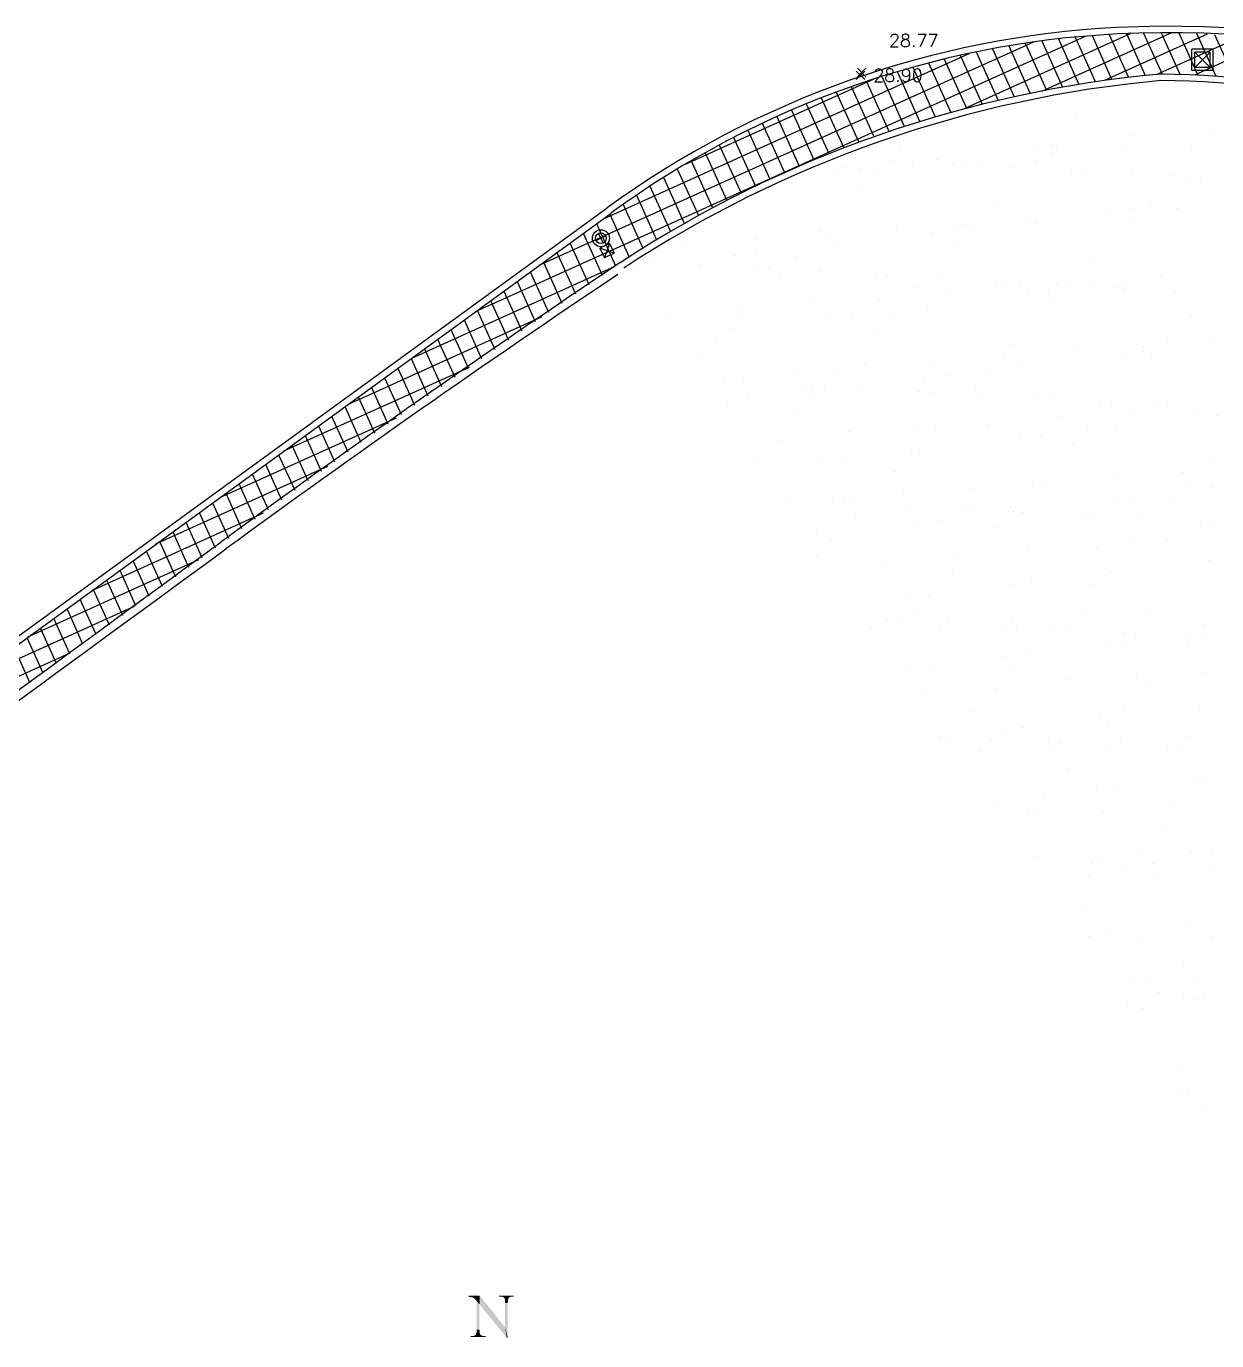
# Model space of a CAD drawing. Extents: x 472821 to 473123, y 4383028 to 4383224.
# Drawn here: x 473018.99 to 473046.84, y 4383120.25 to 4383151 of the extents above; entities that cross this region are included whole.
import ezdxf

# ---------------------------------------------------------------- set-up
doc = ezdxf.new("R2010")
doc.units = 0
doc.header["$MEASUREMENT"] = 0
doc.header["$PDMODE"] = 3
doc.header["$PDSIZE"] = 0.1
doc.layers.get('0').update_dxf_attribs({"linetype": 'CONTINUOUS'})
for name, color, linetype in [('ACERA', 30, 'CONTINUOUS'), ('ELEMENTOSSFM', 7, 'CONTINUOUS'), ('muros', 5, 'CONTINUOUS'), ('PUNTOS-TEXTO', 7, 'CONTINUOUS'), ('TIERRA', 17, 'CONTINUOUS'), ('Z', 1, 'CONTINUOUS')]:
    doc.layers.add(name, color=color, linetype=linetype)
doc.styles.get("Standard").update_dxf_attribs({"font": 'simplex.shx'})

# ---------------------------------------------------------------- blocks, each defined once
blk = doc.blocks.new('REGISTRO')
for p, q in [((0.25, 0.25), (-0.25, -0.25)), ((-0.25, 0.25), (0.25, -0.25)), ((-0.25, 0.25), (-0.25, -0.25)), ((-0.25, 0.25), (0.25, 0.25)), ((0.25, 0.25), (0.25, -0.25)), ((-0.25, -0.25), (0.25, -0.25))]:
    blk.add_line(p, q)
blk = doc.blocks.new('FAROLA')
for p, q in [((-0.125, 0), (0.125, 0)), ((0, -0.125), (0, 0.125))]:
    blk.add_line(p, q)
for radius in [0.2, 0.125]:
    blk.add_circle((0, 0), radius)
blk = doc.blocks.new('arq50x50')
for p, q in [((-0.25, -0.25), (-0.25, 0.25)), ((0.25, 0.25), (-0.25, 0.25)), ((-0.179, -0.179), (-0.179, 0.179)), ((0.179, 0.179), (-0.179, 0.179)), ((0.179, -0.179), (-0.179, 0.179)), ((-0.179, -0.179), (0.179, 0.179)), ((0.179, -0.179), (0.179, 0.179)), ((0.25, -0.25), (0.25, 0.25)), ((0.25, -0.25), (-0.25, -0.25)), ((0.179, -0.179), (-0.179, -0.179))]:
    blk.add_line(p, q)

msp = doc.modelspace()

# ---------------------------------------------------------------- linework, layer by layer
for points in [[(473029.6, 4383121.308, 80.775), (473029.342, 4383121.28, 80.775), (473029.379, 4383121.278, 80.775)], [(473029.342, 4383121.28, 80.775), (473029.6, 4383121.308, 80.775), (473029.342, 4383121.308, 80.775)], [(473029.6, 4383121.308, 80.775), (473029.379, 4383121.278, 80.775), (473029.405, 4383121.273, 80.775)], [(473029.6, 4383121.308, 80.775), (473029.405, 4383121.273, 80.775), (473029.442, 4383121.26, 80.775)], [(473029.6, 4383121.308, 80.775), (473029.442, 4383121.26, 80.775), (473029.468, 4383121.245, 80.775)], [(473029.6, 4383121.308, 80.775), (473029.468, 4383121.245, 80.775), (473029.495, 4383121.221, 80.775)], [(473029.6, 4383121.308, 80.775), (473029.495, 4383121.221, 80.775), (473029.532, 4383121.181, 80.775)], [(473029.6, 4383121.308, 80.775), (473029.532, 4383121.181, 80.775), (473029.595, 4383121.104, 80.775)], [(473029.532, 4383121.181, 80.775), (473029.532, 4383120.513, 80.775), (473029.595, 4383121.104, 80.775)], [(473029.595, 4383121.104, 80.775), (473029.532, 4383120.513, 80.775), (473029.595, 4383120.513, 80.775)], [(473029.6, 4383121.308, 80.775), (473029.595, 4383121.104, 80.775), (473030.194, 4383120.569, 80.775)], [(473029.595, 4383121.104, 80.775), (473030.231, 4383120.328, 80.775), (473030.194, 4383120.569, 80.775)], [(473030.053, 4383121.308, 80.775), (473030.053, 4383121.287, 80.775), (473030.363, 4383121.287, 80.775)], [(473030.053, 4383121.308, 80.775), (473030.363, 4383121.287, 80.775), (473030.398, 4383121.287, 80.775)], [(473030.398, 4383121.287, 80.775), (473030.398, 4383121.308, 80.775), (473030.053, 4383121.308, 80.775)], [(473030.363, 4383121.287, 80.775), (473030.053, 4383121.287, 80.775), (473030.087, 4383121.287, 80.775)], [(473030.363, 4383121.287, 80.775), (473030.087, 4383121.287, 80.775), (473030.333, 4383121.284, 80.775)], [(473030.087, 4383121.287, 80.775), (473030.115, 4383121.285, 80.775), (473030.333, 4383121.284, 80.775)], [(473030.115, 4383121.285, 80.775), (473030.138, 4383121.279, 80.775), (473030.333, 4383121.284, 80.775)], [(473030.333, 4383121.284, 80.775), (473030.138, 4383121.279, 80.775), (473030.309, 4383121.277, 80.775)], [(473030.138, 4383121.279, 80.775), (473030.157, 4383121.269, 80.775), (473030.309, 4383121.277, 80.775)], [(473030.309, 4383121.277, 80.775), (473030.157, 4383121.269, 80.775), (473030.289, 4383121.265, 80.775)], [(473030.157, 4383121.269, 80.775), (473030.173, 4383121.255, 80.775), (473030.289, 4383121.265, 80.775)], [(473030.289, 4383121.265, 80.775), (473030.173, 4383121.255, 80.775), (473030.273, 4383121.248, 80.775)], [(473030.173, 4383121.255, 80.775), (473030.182, 4383121.239, 80.775), (473030.273, 4383121.248, 80.775)], [(473030.273, 4383121.248, 80.775), (473030.182, 4383121.239, 80.775), (473030.261, 4383121.209, 80.775)], [(473030.182, 4383121.239, 80.775), (473030.189, 4383121.215, 80.775), (473030.261, 4383121.209, 80.775)], [(473030.189, 4383121.215, 80.775), (473030.192, 4383121.181, 80.775), (473030.261, 4383121.209, 80.775)], [(473030.261, 4383121.209, 80.775), (473030.192, 4383121.181, 80.775), (473030.257, 4383121.139, 80.775)], [(473030.192, 4383121.181, 80.775), (473030.194, 4383121.139, 80.775), (473030.257, 4383121.139, 80.775)], [(473030.257, 4383121.139, 80.775), (473030.194, 4383121.139, 80.775), (473030.257, 4383120.328, 80.775)], [(473030.194, 4383121.139, 80.775), (473030.194, 4383120.569, 80.775), (473030.257, 4383120.328, 80.775)], [(473029.528, 4383120.443, 80.775), (473029.516, 4383120.404, 80.775), (473029.6, 4383120.437, 80.775)], [(473029.6, 4383120.437, 80.775), (473029.516, 4383120.404, 80.775), (473029.607, 4383120.412, 80.775)], [(473029.607, 4383120.412, 80.775), (473029.516, 4383120.404, 80.775), (473029.615, 4383120.396, 80.775)], [(473029.532, 4383120.513, 80.775), (473029.528, 4383120.443, 80.775), (473029.597, 4383120.471, 80.775)], [(473029.597, 4383120.471, 80.775), (473029.528, 4383120.443, 80.775), (473029.6, 4383120.437, 80.775)], [(473029.595, 4383120.513, 80.775), (473029.532, 4383120.513, 80.775), (473029.597, 4383120.471, 80.775)], [(473030.194, 4383120.569, 80.775), (473030.231, 4383120.328, 80.775), (473030.257, 4383120.328, 80.775)], [(473029.736, 4383120.344, 80.775), (473029.426, 4383120.365, 80.775), (473029.391, 4383120.365, 80.775)], [(473029.391, 4383120.365, 80.775), (473029.391, 4383120.344, 80.775), (473029.736, 4383120.344, 80.775)], [(473029.456, 4383120.367, 80.775), (473029.426, 4383120.365, 80.775), (473029.674, 4383120.367, 80.775)], [(473029.674, 4383120.367, 80.775), (473029.426, 4383120.365, 80.775), (473029.701, 4383120.365, 80.775)], [(473029.426, 4383120.365, 80.775), (473029.736, 4383120.365, 80.775), (473029.701, 4383120.365, 80.775)], [(473029.736, 4383120.365, 80.775), (473029.426, 4383120.365, 80.775), (473029.736, 4383120.344, 80.775)], [(473029.481, 4383120.375, 80.775), (473029.456, 4383120.367, 80.775), (473029.651, 4383120.373, 80.775)], [(473029.651, 4383120.373, 80.775), (473029.456, 4383120.367, 80.775), (473029.674, 4383120.367, 80.775)], [(473029.5, 4383120.386, 80.775), (473029.481, 4383120.375, 80.775), (473029.631, 4383120.383, 80.775)], [(473029.631, 4383120.383, 80.775), (473029.481, 4383120.375, 80.775), (473029.651, 4383120.373, 80.775)], [(473029.516, 4383120.404, 80.775), (473029.5, 4383120.386, 80.775), (473029.615, 4383120.396, 80.775)], [(473029.615, 4383120.396, 80.775), (473029.5, 4383120.386, 80.775), (473029.631, 4383120.383, 80.775)]]:
    msp.add_solid(points)
at = {"layer": 'ACERA', "color": 204}
for p, q in [((473042.753, 4383149.484, -20.163), (473045.775, 4383150.848, -20.163)), ((473032.37, 4383146.031, -20.163), (473042.559, 4383150.631, -20.163)), ((473032.638, 4383145.74, -20.163), (473043.774, 4383150.768, -20.163)), ((473040.888, 4383149.053, -20.163), (473044.827, 4383150.832, -20.163)), ((473042.359, 4383150.602, -20.163), (473042.855, 4383149.504, -20.163)), ((473042.746, 4383150.656, -20.163), (473043.235, 4383149.573, -20.163)), ((473043.136, 4383150.704, -20.163), (473043.617, 4383149.638, -20.163)), ((473043.528, 4383150.746, -20.163), (473043.998, 4383149.705, -20.163)), ((473043.924, 4383150.78, -20.163), (473044.382, 4383149.765, -20.163)), ((473044.241, 4383149.744, -20.163), (473046.624, 4383150.82, -20.163)), ((473044.323, 4383150.807, -20.163), (473044.772, 4383149.813, -20.163)), ((473044.726, 4383150.828, -20.163), (473045.168, 4383149.848, -20.163)), ((473045.131, 4383150.841, -20.163), (473045.566, 4383149.878, -20.163)), ((473045.431, 4383149.87, -20.163), (473047.406, 4383150.762, -20.163)), ((473045.54, 4383150.848, -20.163), (473045.978, 4383149.876, -20.163)), ((473045.951, 4383150.847, -20.163), (473046.393, 4383149.869, -20.163)), ((473046.344, 4383149.871, -20.163), (473048.149, 4383150.686, -20.163)), ((473046.369, 4383150.834, -20.163), (473046.814, 4383149.846, -20.163)), ((473046.791, 4383150.809, -20.163), (473047.243, 4383149.808, -20.163)), ((473032.493, 4383146.498, -20.163), (473041.065, 4383150.368, -20.163)), ((473040.841, 4383150.319, -20.163), (473041.357, 4383149.175, -20.163)), ((473041.216, 4383150.399, -20.163), (473041.728, 4383149.264, -20.163)), ((473041.594, 4383150.473, -20.163), (473042.102, 4383149.349, -20.163)), ((473041.975, 4383150.541, -20.163), (473042.477, 4383149.429, -20.163)), ((473039.368, 4383149.937, -20.163), (473039.889, 4383148.783, -20.163)), ((473039.732, 4383150.041, -20.163), (473040.255, 4383148.882, -20.163)), ((473040.099, 4383150.14, -20.163), (473040.622, 4383148.981, -20.163)), ((473040.468, 4383150.233, -20.163), (473040.989, 4383149.08, -20.163)), ((473034.416, 4383147.777, -20.163), (473038.827, 4383149.769, -20.163)), ((473038.647, 4383149.71, -20.163), (473039.166, 4383148.561, -20.163)), ((473039.006, 4383149.826, -20.163), (473039.525, 4383148.676, -20.163)), ((473037.587, 4383149.325, -20.163), (473038.109, 4383148.168, -20.163)), ((473037.938, 4383149.459, -20.163), (473038.458, 4383148.307, -20.163)), ((473038.291, 4383149.587, -20.163), (473038.81, 4383148.438, -20.163)), ((473036.893, 4383149.039, -20.163), (473037.419, 4383147.873, -20.163)), ((473037.239, 4383149.185, -20.163), (473037.764, 4383148.021, -20.163)), ((473036.21, 4383148.73, -20.163), (473036.731, 4383147.575, -20.163)), ((473036.55, 4383148.887, -20.163), (473037.074, 4383147.726, -20.163)), ((473035.537, 4383148.397, -20.163), (473036.051, 4383147.259, -20.163)), ((473035.872, 4383148.566, -20.163), (473036.39, 4383147.419, -20.163)), ((473035.204, 4383148.222, -20.163), (473035.714, 4383147.094, -20.163)), ((473034.547, 4383147.855, -20.163), (473035.046, 4383146.75, -20.163)), ((473034.875, 4383148.041, -20.163), (473035.379, 4383146.924, -20.163)), ((473034.223, 4383147.662, -20.163), (473034.716, 4383146.571, -20.163)), ((473033.582, 4383147.259, -20.163), (473034.054, 4383146.214, -20.163)), ((473033.901, 4383147.463, -20.163), (473034.383, 4383146.395, -20.163)), ((473033.266, 4383147.048, -20.163), (473033.729, 4383146.023, -20.163)), ((473032.643, 4383146.605, -20.163), (473033.091, 4383145.612, -20.163)), ((473032.954, 4383146.828, -20.163), (473033.408, 4383145.822, -20.163)), ((473032.332, 4383146.382, -20.163), (473032.606, 4383145.775, -20.163)), ((473030.991, 4383145.408, -20.163), (473032.37, 4383146.031, -20.163)), ((473031.712, 4383145.933, -20.163), (473032.151, 4383144.96, -20.163)), ((473032.022, 4383146.158, -20.163), (473032.465, 4383145.177, -20.163)), ((473029.5, 4383144.324, -20.163), (473032.638, 4383145.74, -20.163)), ((473031.402, 4383145.708, -20.163), (473031.838, 4383144.743, -20.163)), ((473032.606, 4383145.775, -20.163), (473032.778, 4383145.394, -20.163)), ((473028.009, 4383143.239, -20.163), (473032.771, 4383145.389, -20.163)), ((473031.093, 4383145.482, -20.163), (473031.524, 4383144.526, -20.163)), ((473030.473, 4383145.032, -20.163), (473030.898, 4383144.091, -20.163)), ((473030.783, 4383145.257, -20.163), (473031.211, 4383144.309, -20.163)), ((473030.163, 4383144.806, -20.163), (473030.584, 4383143.874, -20.163)), ((473029.854, 4383144.581, -20.163), (473030.271, 4383143.657, -20.163)), ((473026.517, 4383142.154, -20.163), (473031.065, 4383144.207, -20.163)), ((473029.234, 4383144.13, -20.163), (473029.644, 4383143.223, -20.163)), ((473029.544, 4383144.356, -20.163), (473029.957, 4383143.44, -20.163)), ((473028.924, 4383143.905, -20.163), (473029.33, 4383143.006, -20.163)), ((473028.615, 4383143.68, -20.163), (473029.017, 4383142.789, -20.163)), ((473027.995, 4383143.229, -20.163), (473028.39, 4383142.355, -20.163)), ((473028.305, 4383143.455, -20.163), (473028.704, 4383142.572, -20.163)), ((473025.021, 4383141.067, -20.163), (473029.359, 4383143.026, -20.163)), ((473027.686, 4383143.004, -20.163), (473028.077, 4383142.138, -20.163)), ((473027.066, 4383142.553, -20.163), (473027.45, 4383141.703, -20.163)), ((473027.376, 4383142.779, -20.163), (473027.763, 4383141.921, -20.163)), ((473026.756, 4383142.328, -20.163), (473027.136, 4383141.486, -20.163)), ((473026.447, 4383142.103, -20.163), (473026.823, 4383141.269, -20.163)), ((473023.523, 4383139.98, -20.163), (473027.653, 4383141.844, -20.163)), ((473025.827, 4383141.653, -20.163), (473026.203, 4383140.82, -20.163)), ((473026.137, 4383141.878, -20.163), (473026.513, 4383141.045, -20.163)), ((473025.517, 4383141.428, -20.163), (473025.893, 4383140.596, -20.163)), ((473025.207, 4383141.203, -20.163), (473025.583, 4383140.371, -20.163)), ((473022.026, 4383138.893, -20.163), (473026.047, 4383140.708, -20.163)), ((473024.587, 4383140.753, -20.163), (473024.962, 4383139.922, -20.163)), ((473024.897, 4383140.978, -20.163), (473025.273, 4383140.147, -20.163)), ((473024.278, 4383140.528, -20.163), (473024.652, 4383139.697, -20.163)), ((473023.968, 4383140.303, -20.163), (473024.342, 4383139.473, -20.163)), ((473023.348, 4383139.852, -20.163), (473023.722, 4383139.023, -20.163)), ((473023.658, 4383140.077, -20.163), (473024.032, 4383139.248, -20.163)), ((473020.529, 4383137.805, -20.163), (473024.54, 4383139.616, -20.163)), ((473023.038, 4383139.627, -20.163), (473023.412, 4383138.799, -20.163)), ((473022.419, 4383139.177, -20.163), (473022.792, 4383138.35, -20.163)), ((473022.728, 4383139.402, -20.163), (473023.102, 4383138.574, -20.163)), ((473022.109, 4383138.952, -20.163), (473022.482, 4383138.125, -20.163)), ((473021.799, 4383138.727, -20.163), (473022.172, 4383137.9, -20.163)), ((473019.032, 4383136.718, -20.163), (473023.033, 4383138.524, -20.163)), ((473021.179, 4383138.277, -20.163), (473021.552, 4383137.451, -20.163)), ((473021.489, 4383138.502, -20.163), (473021.862, 4383137.676, -20.163)), ((473020.869, 4383138.052, -20.163), (473021.242, 4383137.227, -20.163)), ((473020.559, 4383137.827, -20.163), (473020.932, 4383137.002, -20.163)), ((473017.535, 4383135.631, -20.163), (473021.526, 4383137.432, -20.163)), ((473019.94, 4383137.377, -20.163), (473020.312, 4383136.553, -20.163)), ((473020.25, 4383137.602, -20.163), (473020.622, 4383136.777, -20.163)), ((473019.63, 4383137.152, -20.163), (473020.002, 4383136.328, -20.163)), ((473019.32, 4383136.927, -20.163), (473019.692, 4383136.103, -20.163)), ((473018.7, 4383136.477, -20.163), (473019.072, 4383135.654, -20.163)), ((473019.01, 4383136.702, -20.163), (473019.382, 4383135.879, -20.163)), ((473016.038, 4383134.543, -20.163), (473020.019, 4383136.341, -20.163))]:
    msp.add_line(p, q, dxfattribs=at)
at = {"layer": 'ACERA'}
for p, q in [((473018.713, 4383136.663, 29.68), (473032.584, 4383146.752, 29.68)), ((473018.801, 4383136.542, 29.68), (473032.672, 4383146.631, 29.68))]:
    msp.add_line(p, q, dxfattribs=at)
for centre, radius, start, end in [((473045.633, 4383128.813, 29.68), 22.184, 92.9258, 126.0313), ((473045.71, 4383127.311, 29.68), 23.688, 53.6718, 92.9258), ((473045.71, 4383127.311, 29.68), 23.538, 53.6696, 92.9258), ((473045.633, 4383128.813, 29.68), 22.034, 92.9258, 126.0313), ((473048.023, 4383122.402, 29.502), 27.59, 95.1904, 123.2714), ((473048.023, 4383122.402, 29.502), 27.44, 95.2061, 123.2714), ((473045.312, 4383126.809, 29.502), 23.071, 36.6723, 89.4644), ((473045.312, 4383126.809, 29.502), 22.921, 36.6723, 89.4457)]:
    msp.add_arc(centre, radius, start, end, dxfattribs=at)
at = {"layer": 'muros'}
for centre, radius, start, end in [((473179.929, 4382925.346, 30.014), 264.718, 123.74278, 126.21027), ((473179.929, 4382925.346, 30.014), 264.518, 123.7861, 126.21027), ((470843.899, 4386115.926, 30.014), 3689.626, 305.720627, 306.210272), ((470843.899, 4386115.926, 30.014), 3689.826, 305.720627, 306.210272)]:
    msp.add_arc(centre, radius, start, end, dxfattribs=at)
at = {"layer": 'PUNTOS-TEXTO'}
for p in [(473046.507, 4383150.216), (473038.507, 4383149.852), (473038.535, 4383149.917)]:
    msp.add_point(p, dxfattribs=at)
at = {"layer": 'TIERRA'}
for p, q in [((473044.975, 4383149.661, -20.163), (473044.975, 4383149.661, -20.163)), ((473043.551, 4383148.835, -20.163), (473043.551, 4383148.835, -20.163)), ((473044.892, 4383148.433, -20.163), (473044.892, 4383148.433, -20.163)), ((473046.766, 4383148.508, -20.163), (473046.766, 4383148.508, -20.163)), ((473039.416, 4383148.181, -20.163), (473039.416, 4383148.181, -20.163)), ((473042.608, 4383148.16, -20.163), (473042.608, 4383148.16, -20.163)), ((473042.99, 4383148.237, -20.163), (473042.99, 4383148.237, -20.163)), ((473043.104, 4383148.22, -20.163), (473043.104, 4383148.22, -20.163)), ((473044.628, 4383148.181, -20.163), (473044.628, 4383148.181, -20.163)), ((473046.244, 4383148.21, -20.163), (473046.244, 4383148.21, -20.163)), ((473038.136, 4383147.915, -20.163), (473038.136, 4383147.915, -20.163)), ((473039.314, 4383147.849, -20.163), (473039.314, 4383147.849, -20.163)), ((473039.714, 4383147.818, -20.163), (473039.714, 4383147.818, -20.163)), ((473040.274, 4383147.882, -20.163), (473040.274, 4383147.882, -20.163)), ((473041.33, 4383147.847, -20.163), (473041.33, 4383147.847, -20.163)), ((473042.631, 4383147.854, -20.163), (473042.631, 4383147.854, -20.163)), ((473042.987, 4383148.051, -20.163), (473042.987, 4383148.051, -20.163)), ((473037.991, 4383147.61, -20.163), (473037.991, 4383147.61, -20.163)), ((473038.073, 4383147.687, -20.163), (473038.073, 4383147.687, -20.163)), ((473038.487, 4383147.669, -20.163), (473038.487, 4383147.669, -20.163)), ((473038.855, 4383147.584, -20.163), (473038.855, 4383147.584, -20.163)), ((473040.662, 4383147.773, -20.163), (473040.662, 4383147.773, -20.163)), ((473040.911, 4383147.759, -20.163), (473040.911, 4383147.759, -20.163)), ((473042.09, 4383147.693, -20.163), (473042.09, 4383147.693, -20.163)), ((473043.437, 4383147.618, -20.163), (473043.437, 4383147.618, -20.163)), ((473043.687, 4383147.604, -20.163), (473043.687, 4383147.604, -20.163)), ((473044.865, 4383147.538, -20.163), (473044.865, 4383147.538, -20.163)), ((473045.828, 4383147.509, -20.163), (473045.828, 4383147.509, -20.163)), ((473038.496, 4383147.201, -20.163), (473038.496, 4383147.201, -20.163)), ((473046.213, 4383147.463, -20.163), (473046.213, 4383147.463, -20.163)), ((473046.463, 4383147.449, -20.163), (473046.463, 4383147.449, -20.163)), ((473041.693, 4383146.856, -20.163), (473041.693, 4383146.856, -20.163)), ((473045.267, 4383146.911, -20.163), (473045.267, 4383146.911, -20.163)), ((473044.256, 4383146.599, -20.163), (473044.256, 4383146.599, -20.163)), ((473044.819, 4383146.734, -20.163), (473044.819, 4383146.734, -20.163)), ((473045.315, 4383146.793, -20.163), (473045.315, 4383146.793, -20.163)), ((473045.897, 4383146.73, -20.163), (473045.897, 4383146.73, -20.163)), ((473040.698, 4383146.243, -20.163), (473040.698, 4383146.243, -20.163)), ((473040.983, 4383146.367, -20.163), (473040.983, 4383146.367, -20.163)), ((473041.131, 4383146.258, -20.163), (473041.131, 4383146.258, -20.163)), ((473042.485, 4383146.456, -20.163), (473042.485, 4383146.456, -20.163)), ((473042.599, 4383146.396, -20.163), (473042.599, 4383146.396, -20.163)), ((473044.907, 4383146.529, -20.163), (473044.907, 4383146.529, -20.163)), ((473036.069, 4383146.004, -20.163), (473036.069, 4383146.004, -20.163)), ((473037.558, 4383146.202, -20.163), (473037.558, 4383146.202, -20.163)), ((473037.685, 4383146.032, -20.163), (473037.685, 4383146.032, -20.163)), ((473039.343, 4383146.236, -20.163), (473039.343, 4383146.236, -20.163)), ((473040.202, 4383146.184, -20.163), (473040.202, 4383146.184, -20.163)), ((473034.429, 4383145.873, -20.163), (473034.429, 4383145.873, -20.163)), ((473035.584, 4383145.633, -20.163), (473035.584, 4383145.633, -20.163)), ((473036.081, 4383145.693, -20.163), (473036.081, 4383145.693, -20.163)), ((473037.868, 4383145.906, -20.163), (473037.868, 4383145.906, -20.163)), ((473040.772, 4383145.875, -20.163), (473040.772, 4383145.875, -20.163)), ((473033.251, 4383145.355, -20.163), (473033.251, 4383145.355, -20.163)), ((473033.34, 4383145.501, -20.163), (473033.34, 4383145.501, -20.163)), ((473033.423, 4383145.549, -20.163), (473033.423, 4383145.549, -20.163)), ((473033.59, 4383145.487, -20.163), (473033.59, 4383145.487, -20.163)), ((473034.768, 4383145.421, -20.163), (473034.768, 4383145.421, -20.163)), ((473036.116, 4383145.345, -20.163), (473036.116, 4383145.345, -20.163)), ((473036.365, 4383145.331, -20.163), (473036.365, 4383145.331, -20.163)), ((473036.996, 4383145.605, -20.163), (473036.996, 4383145.605, -20.163)), ((473043.969, 4383145.53, -20.163), (473043.969, 4383145.53, -20.163)), ((473036.637, 4383145.222, -20.163), (473036.637, 4383145.222, -20.163)), ((473037.543, 4383145.265, -20.163), (473037.543, 4383145.265, -20.163)), ((473038.891, 4383145.19, -20.163), (473038.891, 4383145.19, -20.163)), ((473039.141, 4383145.176, -20.163), (473039.141, 4383145.176, -20.163)), ((473040.319, 4383145.11, -20.163), (473040.319, 4383145.11, -20.163)), ((473041.667, 4383145.035, -20.163), (473041.667, 4383145.035, -20.163)), ((473041.917, 4383145.021, -20.163), (473041.917, 4383145.021, -20.163)), ((473044.696, 4383145.03, -20.163), (473044.696, 4383145.03, -20.163)), ((473045.525, 4383145.148, -20.163), (473045.525, 4383145.148, -20.163)), ((473039.834, 4383144.877, -20.163), (473039.834, 4383144.877, -20.163)), ((473040.612, 4383144.785, -20.163), (473040.612, 4383144.785, -20.163)), ((473042.252, 4383144.916, -20.163), (473042.252, 4383144.916, -20.163)), ((473042.413, 4383144.757, -20.163), (473042.413, 4383144.757, -20.163)), ((473042.909, 4383144.817, -20.163), (473042.909, 4383144.817, -20.163)), ((473043.095, 4383144.955, -20.163), (473043.095, 4383144.955, -20.163)), ((473043.408, 4383144.932, -20.163), (473043.408, 4383144.932, -20.163)), ((473043.868, 4383144.944, -20.163), (473043.868, 4383144.944, -20.163)), ((473044.443, 4383144.879, -20.163), (473044.443, 4383144.879, -20.163)), ((473044.692, 4383144.865, -20.163), (473044.692, 4383144.865, -20.163)), ((473045.87, 4383144.8, -20.163), (473045.87, 4383144.8, -20.163)), ((473035.698, 4383144.422, -20.163), (473035.698, 4383144.422, -20.163)), ((473037.338, 4383144.552, -20.163), (473037.338, 4383144.552, -20.163)), ((473038.954, 4383144.581, -20.163), (473038.954, 4383144.581, -20.163)), ((473040.079, 4383144.479, -20.163), (473040.079, 4383144.479, -20.163)), ((473043.049, 4383144.549, -20.163), (473043.049, 4383144.549, -20.163)), ((473034.04, 4383144.218, -20.163), (473034.04, 4383144.218, -20.163)), ((473035.699, 4383144.223, -20.163), (473035.699, 4383144.223, -20.163)), ((473037.795, 4383144.207, -20.163), (473037.795, 4383144.207, -20.163)), ((473038.292, 4383144.266, -20.163), (473038.292, 4383144.266, -20.163)), ((473039.273, 4383144.279, -20.163), (473039.273, 4383144.279, -20.163)), ((473046.246, 4383144.204, -20.163), (473046.246, 4383144.204, -20.163)), ((473035.462, 4383143.929, -20.163), (473035.462, 4383143.929, -20.163)), ((473038.913, 4383143.896, -20.163), (473038.913, 4383143.896, -20.163)), ((473035.138, 4383143.626, -20.163), (473035.138, 4383143.626, -20.163)), ((473042.111, 4383143.551, -20.163), (473042.111, 4383143.551, -20.163)), ((473045.137, 4383143.493, -20.163), (473045.137, 4383143.493, -20.163)), ((473045.684, 4383143.606, -20.163), (473045.684, 4383143.606, -20.163)), ((473046.795, 4383143.697, -20.163), (473046.795, 4383143.697, -20.163)), ((473034.778, 4383143.243, -20.163), (473034.778, 4383143.243, -20.163)), ((473041.881, 4383143.334, -20.163), (473041.881, 4383143.334, -20.163)), ((473043.521, 4383143.465, -20.163), (473043.521, 4383143.465, -20.163)), ((473044.623, 4383143.331, -20.163), (473044.623, 4383143.331, -20.163)), ((473045.12, 4383143.39, -20.163), (473045.12, 4383143.39, -20.163)), ((473045.325, 4383143.224, -20.163), (473045.325, 4383143.224, -20.163)), ((473036.967, 4383142.97, -20.163), (473036.967, 4383142.97, -20.163)), ((473037.976, 4383142.898, -20.163), (473037.976, 4383142.898, -20.163)), ((473038.607, 4383143.101, -20.163), (473038.607, 4383143.101, -20.163)), ((473040.223, 4383143.13, -20.163), (473040.223, 4383143.13, -20.163)), ((473041.549, 4383142.953, -20.163), (473041.549, 4383142.953, -20.163)), ((473042.29, 4383143.053, -20.163), (473042.29, 4383143.053, -20.163)), ((473035.309, 4383142.767, -20.163), (473035.309, 4383142.767, -20.163)), ((473035.773, 4383142.682, -20.163), (473035.773, 4383142.682, -20.163)), ((473037.121, 4383142.607, -20.163), (473037.121, 4383142.607, -20.163)), ((473037.37, 4383142.593, -20.163), (473037.37, 4383142.593, -20.163)), ((473040.006, 4383142.781, -20.163), (473040.006, 4383142.781, -20.163)), ((473040.503, 4383142.84, -20.163), (473040.503, 4383142.84, -20.163)), ((473041.19, 4383142.57, -20.163), (473041.19, 4383142.57, -20.163)), ((473035.885, 4383142.29, -20.163), (473035.885, 4383142.29, -20.163)), ((473037.414, 4383142.3, -20.163), (473037.414, 4383142.3, -20.163)), ((473037.673, 4383142.503, -20.163), (473037.673, 4383142.503, -20.163)), ((473038.549, 4383142.527, -20.163), (473038.549, 4383142.527, -20.163)), ((473039.896, 4383142.452, -20.163), (473039.896, 4383142.452, -20.163)), ((473040.146, 4383142.438, -20.163), (473040.146, 4383142.438, -20.163)), ((473041.324, 4383142.372, -20.163), (473041.324, 4383142.372, -20.163)), ((473042.672, 4383142.296, -20.163), (473042.672, 4383142.296, -20.163)), ((473042.922, 4383142.282, -20.163), (473042.922, 4383142.282, -20.163)), ((473035.389, 4383142.23, -20.163), (473035.389, 4383142.23, -20.163)), ((473044.1, 4383142.216, -20.163), (473044.1, 4383142.216, -20.163)), ((473044.387, 4383142.225, -20.163), (473044.387, 4383142.225, -20.163)), ((473044.79, 4383142.013, -20.163), (473044.79, 4383142.013, -20.163)), ((473045.448, 4383142.141, -20.163), (473045.448, 4383142.141, -20.163)), ((473045.697, 4383142.127, -20.163), (473045.697, 4383142.127, -20.163)), ((473046.406, 4383142.042, -20.163), (473046.406, 4383142.042, -20.163)), ((473037.055, 4383141.917, -20.163), (473037.055, 4383141.917, -20.163)), ((473039.876, 4383141.65, -20.163), (473039.876, 4383141.65, -20.163)), ((473041.492, 4383141.679, -20.163), (473041.492, 4383141.679, -20.163)), ((473043.15, 4383141.882, -20.163), (473043.15, 4383141.882, -20.163)), ((473043.826, 4383141.627, -20.163), (473043.826, 4383141.627, -20.163)), ((473044.501, 4383141.627, -20.163), (473044.501, 4383141.627, -20.163)), ((473046.834, 4383141.905, -20.163), (473046.834, 4383141.905, -20.163)), ((473038.236, 4383141.519, -20.163), (473038.236, 4383141.519, -20.163)), ((473040.252, 4383141.572, -20.163), (473040.252, 4383141.572, -20.163)), ((473042.217, 4383141.354, -20.163), (473042.217, 4383141.354, -20.163)), ((473042.714, 4383141.414, -20.163), (473042.714, 4383141.414, -20.163)), ((473036.579, 4383141.315, -20.163), (473036.579, 4383141.315, -20.163)), ((473039.884, 4383141.076, -20.163), (473039.884, 4383141.076, -20.163)), ((473043.466, 4383141.245, -20.163), (473043.466, 4383141.245, -20.163)), ((473036.117, 4383140.919, -20.163), (473036.117, 4383140.919, -20.163)), ((473037.6, 4383140.804, -20.163), (473037.6, 4383140.804, -20.163)), ((473038.096, 4383140.863, -20.163), (473038.096, 4383140.863, -20.163)), ((473039.691, 4383140.974, -20.163), (473039.691, 4383140.974, -20.163)), ((473046.664, 4383140.899, -20.163), (473046.664, 4383140.899, -20.163)), ((473039.331, 4383140.591, -20.163), (473039.331, 4383140.591, -20.163)), ((473044.419, 4383140.431, -20.163), (473044.419, 4383140.431, -20.163)), ((473046.059, 4383140.562, -20.163), (473046.059, 4383140.562, -20.163)), ((473041.145, 4383140.199, -20.163), (473041.145, 4383140.199, -20.163)), ((473042.528, 4383140.246, -20.163), (473042.528, 4383140.246, -20.163)), ((473042.761, 4383140.227, -20.163), (473042.761, 4383140.227, -20.163)), ((473046.102, 4383140.302, -20.163), (473046.102, 4383140.302, -20.163)), ((473046.712, 4383140.2, -20.163), (473046.712, 4383140.2, -20.163)), ((473036.778, 4383139.944, -20.163), (473036.778, 4383139.944, -20.163)), ((473037.848, 4383139.864, -20.163), (473037.848, 4383139.864, -20.163)), ((473038.126, 4383139.869, -20.163), (473038.126, 4383139.869, -20.163)), ((473038.376, 4383139.855, -20.163), (473038.376, 4383139.855, -20.163)), ((473039.505, 4383140.068, -20.163), (473039.505, 4383140.068, -20.163)), ((473039.554, 4383139.789, -20.163), (473039.554, 4383139.789, -20.163)), ((473044.428, 4383139.928, -20.163), (473044.428, 4383139.928, -20.163)), ((473044.925, 4383139.987, -20.163), (473044.925, 4383139.987, -20.163)), ((473045.743, 4383139.919, -20.163), (473045.743, 4383139.919, -20.163)), ((473038.393, 4383139.593, -20.163), (473038.393, 4383139.593, -20.163)), ((473040.902, 4383139.713, -20.163), (473040.902, 4383139.713, -20.163)), ((473041.151, 4383139.699, -20.163), (473041.151, 4383139.699, -20.163)), ((473041.967, 4383139.648, -20.163), (473041.967, 4383139.648, -20.163)), ((473042.095, 4383139.65, -20.163), (473042.095, 4383139.65, -20.163)), ((473042.329, 4383139.633, -20.163), (473042.329, 4383139.633, -20.163)), ((473043.677, 4383139.558, -20.163), (473043.677, 4383139.558, -20.163)), ((473043.927, 4383139.544, -20.163), (473043.927, 4383139.544, -20.163)), ((473045.105, 4383139.478, -20.163), (473045.105, 4383139.478, -20.163)), ((473039.811, 4383139.378, -20.163), (473039.811, 4383139.378, -20.163)), ((473040.307, 4383139.437, -20.163), (473040.307, 4383139.437, -20.163)), ((473041.608, 4383139.266, -20.163), (473041.608, 4383139.266, -20.163)), ((473046.453, 4383139.403, -20.163), (473046.453, 4383139.403, -20.163)), ((473046.703, 4383139.389, -20.163), (473046.703, 4383139.389, -20.163)), ((473037.477, 4383139.1, -20.163), (473037.477, 4383139.1, -20.163)), ((473037.832, 4383138.995, -20.163), (473037.832, 4383138.995, -20.163)), ((473044.805, 4383138.92, -20.163), (473044.805, 4383138.92, -20.163)), ((473045.688, 4383138.98, -20.163), (473045.688, 4383138.98, -20.163)), ((473037.473, 4383138.612, -20.163), (473037.473, 4383138.612, -20.163)), ((473040.774, 4383138.617, -20.163), (473040.774, 4383138.617, -20.163)), ((473042.414, 4383138.748, -20.163), (473042.414, 4383138.748, -20.163)), ((473044.031, 4383138.776, -20.163), (473044.031, 4383138.776, -20.163)), ((473039.117, 4383138.413, -20.163), (473039.117, 4383138.413, -20.163)), ((473040.67, 4383138.267, -20.163), (473040.67, 4383138.267, -20.163)), ((473044.244, 4383138.322, -20.163), (473044.244, 4383138.322, -20.163)), ((473046.639, 4383138.502, -20.163), (473046.639, 4383138.502, -20.163)), ((473042.022, 4383137.951, -20.163), (473042.022, 4383137.951, -20.163)), ((473042.518, 4383138.011, -20.163), (473042.518, 4383138.011, -20.163)), ((473043.884, 4383137.94, -20.163), (473043.884, 4383137.94, -20.163)), ((473044.306, 4383138.224, -20.163), (473044.306, 4383138.224, -20.163)), ((473039.688, 4383137.673, -20.163), (473039.688, 4383137.673, -20.163)), ((473040.108, 4383137.669, -20.163), (473040.108, 4383137.669, -20.163)), ((473045.3, 4383137.325, -20.163), (473045.3, 4383137.325, -20.163)), ((473039.131, 4383137.13, -20.163), (473039.131, 4383137.13, -20.163)), ((473039.381, 4383137.116, -20.163), (473039.381, 4383137.116, -20.163)), ((473039.749, 4383137.287, -20.163), (473039.749, 4383137.287, -20.163)), ((473040.559, 4383137.05, -20.163), (473040.559, 4383137.05, -20.163)), ((473042.043, 4383137.166, -20.163), (473042.043, 4383137.166, -20.163)), ((473043.683, 4383137.296, -20.163), (473043.683, 4383137.296, -20.163)), ((473038.77, 4383136.933, -20.163), (473038.77, 4383136.933, -20.163)), ((473040.386, 4383136.962, -20.163), (473040.386, 4383136.962, -20.163)), ((473041.907, 4383136.975, -20.163), (473041.907, 4383136.975, -20.163)), ((473042.156, 4383136.961, -20.163), (473042.156, 4383136.961, -20.163)), ((473042.946, 4383136.941, -20.163), (473042.946, 4383136.941, -20.163)), ((473043.335, 4383136.895, -20.163), (473043.335, 4383136.895, -20.163)), ((473044.682, 4383136.819, -20.163), (473044.682, 4383136.819, -20.163)), ((473044.932, 4383136.805, -20.163), (473044.932, 4383136.805, -20.163)), ((473046.11, 4383136.74, -20.163), (473046.11, 4383136.74, -20.163)), ((473046.516, 4383136.797, -20.163), (473046.516, 4383136.797, -20.163)), ((473046.52, 4383136.997, -20.163), (473046.52, 4383136.997, -20.163)), ((473044.233, 4383136.525, -20.163), (473044.233, 4383136.525, -20.163)), ((473044.729, 4383136.584, -20.163), (473044.729, 4383136.584, -20.163)), ((473046.161, 4383136.614, -20.163), (473046.161, 4383136.614, -20.163)), ((473041.899, 4383136.247, -20.163), (473041.899, 4383136.247, -20.163)), ((473042.385, 4383136.343, -20.163), (473042.385, 4383136.343, -20.163)), ((473039.615, 4383135.975, -20.163), (473039.615, 4383135.975, -20.163)), ((473040.112, 4383136.034, -20.163), (473040.112, 4383136.034, -20.163)), ((473042.025, 4383135.961, -20.163), (473042.025, 4383135.961, -20.163)), ((473044.952, 4383135.845, -20.163), (473044.952, 4383135.845, -20.163)), ((473046.569, 4383135.874, -20.163), (473046.569, 4383135.874, -20.163)), ((473040.039, 4383135.482, -20.163), (473040.039, 4383135.482, -20.163)), ((473041.655, 4383135.51, -20.163), (473041.655, 4383135.51, -20.163)), ((473043.312, 4383135.714, -20.163), (473043.312, 4383135.714, -20.163)), ((473045.223, 4383135.615, -20.163), (473045.223, 4383135.615, -20.163)), ((473041.088, 4383134.962, -20.163), (473041.088, 4383134.962, -20.163)), ((473044.661, 4383135.018, -20.163), (473044.661, 4383135.018, -20.163)), ((473046.444, 4383135.099, -20.163), (473046.444, 4383135.099, -20.163)), ((473042.323, 4383134.607, -20.163), (473042.323, 4383134.607, -20.163)), ((473044.11, 4383134.821, -20.163), (473044.11, 4383134.821, -20.163)), ((473044.302, 4383134.635, -20.163), (473044.302, 4383134.635, -20.163)), ((473040.386, 4383134.378, -20.163), (473040.386, 4383134.378, -20.163)), ((473040.526, 4383134.364, -20.163), (473040.526, 4383134.364, -20.163)), ((473041.564, 4383134.312, -20.163), (473041.564, 4383134.312, -20.163)), ((473041.826, 4383134.548, -20.163), (473041.826, 4383134.548, -20.163)), ((473044.581, 4383134.263, -20.163), (473044.581, 4383134.263, -20.163)), ((473046.222, 4383134.394, -20.163), (473046.222, 4383134.394, -20.163)), ((473041.308, 4383134.031, -20.163), (473041.308, 4383134.031, -20.163)), ((473042.912, 4383134.236, -20.163), (473042.912, 4383134.236, -20.163)), ((473042.924, 4383134.059, -20.163), (473042.924, 4383134.059, -20.163)), ((473043.162, 4383134.222, -20.163), (473043.162, 4383134.222, -20.163)), ((473044.34, 4383134.156, -20.163), (473044.34, 4383134.156, -20.163)), ((473045.688, 4383134.081, -20.163), (473045.688, 4383134.081, -20.163)), ((473045.937, 4383134.067, -20.163), (473045.937, 4383134.067, -20.163)), ((473043.364, 4383133.636, -20.163), (473043.364, 4383133.636, -20.163)), ((473046.321, 4383133.394, -20.163), (473046.321, 4383133.394, -20.163)), ((473042.803, 4383133.039, -20.163), (473042.803, 4383133.039, -20.163)), ((473044.037, 4383133.122, -20.163), (473044.037, 4383133.122, -20.163)), ((473044.534, 4383133.181, -20.163), (473044.534, 4383133.181, -20.163)), ((473046.578, 4383133.309, -20.163), (473046.578, 4383133.309, -20.163)), ((473041.704, 4383132.844, -20.163), (473041.704, 4383132.844, -20.163)), ((473045.85, 4383132.812, -20.163), (473045.85, 4383132.812, -20.163)), ((473042.443, 4383132.656, -20.163), (473042.443, 4383132.656, -20.163)), ((473042.577, 4383132.579, -20.163), (473042.577, 4383132.579, -20.163)), ((473044.193, 4383132.608, -20.163), (473044.193, 4383132.608, -20.163)), ((473045.64, 4383132.31, -20.163), (473045.64, 4383132.31, -20.163)), ((473042.569, 4383131.573, -20.163), (473042.569, 4383131.573, -20.163)), ((473043.917, 4383131.498, -20.163), (473043.917, 4383131.498, -20.163)), ((473044.167, 4383131.484, -20.163), (473044.167, 4383131.484, -20.163)), ((473045.079, 4383131.713, -20.163), (473045.079, 4383131.713, -20.163)), ((473046.248, 4383131.696, -20.163), (473046.248, 4383131.696, -20.163)), ((473046.745, 4383131.755, -20.163), (473046.745, 4383131.755, -20.163)), ((473043.915, 4383131.417, -20.163), (473043.915, 4383131.417, -20.163)), ((473044.72, 4383131.33, -20.163), (473044.72, 4383131.33, -20.163)), ((473045.345, 4383131.418, -20.163), (473045.345, 4383131.418, -20.163)), ((473046.693, 4383131.343, -20.163), (473046.693, 4383131.343, -20.163)), ((473043.846, 4383131.128, -20.163), (473043.846, 4383131.128, -20.163)), ((473045.462, 4383131.157, -20.163), (473045.462, 4383131.157, -20.163)), ((473043.782, 4383130.331, -20.163), (473043.782, 4383130.331, -20.163)), ((473046.126, 4383129.991, -20.163), (473046.126, 4383129.991, -20.163)), ((473043.842, 4383129.719, -20.163), (473043.842, 4383129.719, -20.163)), ((473044.338, 4383129.778, -20.163), (473044.338, 4383129.778, -20.163)), ((473045.115, 4383129.677, -20.163), (473045.115, 4383129.677, -20.163)), ((473046.731, 4383129.706, -20.163), (473046.731, 4383129.706, -20.163)), ((473044.922, 4383128.759, -20.163), (473044.922, 4383128.759, -20.163)), ((473045.172, 4383128.745, -20.163), (473045.172, 4383128.745, -20.163)), ((473046.058, 4383129.006, -20.163), (473046.058, 4383129.006, -20.163)), ((473045.497, 4383128.408, -20.163), (473045.497, 4383128.408, -20.163)), ((473046.35, 4383128.68, -20.163), (473046.35, 4383128.68, -20.163)), ((473046.053, 4383128.293, -20.163), (473046.053, 4383128.293, -20.163)), ((473046.384, 4383128.226, -20.163), (473046.384, 4383128.226, -20.163)), ((473046.549, 4383128.352, -20.163), (473046.549, 4383128.352, -20.163)), ((473044.744, 4383128.095, -20.163), (473044.744, 4383128.095, -20.163)), ((473045.138, 4383128.025, -20.163), (473045.138, 4383128.025, -20.163)), ((473045.93, 4383126.588, -20.163), (473045.93, 4383126.588, -20.163)), ((473046.013, 4383126.644, -20.163), (473046.013, 4383126.644, -20.163)), ((473045.927, 4383126.021, -20.163), (473045.927, 4383126.021, -20.163)), ((473046.177, 4383126.007, -20.163), (473046.177, 4383126.007, -20.163)), ((473046.476, 4383125.701, -20.163), (473046.476, 4383125.701, -20.163))]:
    msp.add_line(p, q, dxfattribs=at)

# ---------------------------------------------------------------- block references
msp.add_blockref('arq50x50', (473046.507, 4383150.216))
at = {"layer": 'ELEMENTOSSFM', "rotation": 295.059356518979}
msp.add_blockref('FAROLA', (473032.435, 4383146.041, 29.647), dxfattribs=at)
at = {"layer": 'ELEMENTOSSFM', "xscale": 0.4999999998610669, "yscale": 0.4999999998959812, "zscale": 0.5, "rotation": 295.059356518979}
msp.add_blockref('REGISTRO', (473032.576, 4383145.749, 29.647), dxfattribs=at)

# ---------------------------------------------------------------- texts
at = {"layer": 'Z'}
for s, p in [('28.77', (473039.174, 4383150.516)), ('28.90', (473038.807, 4383149.702))]:
    msp.add_text(s, height=0.3, dxfattribs=at).set_placement(p)

doc.saveas('drawing.dxf')
